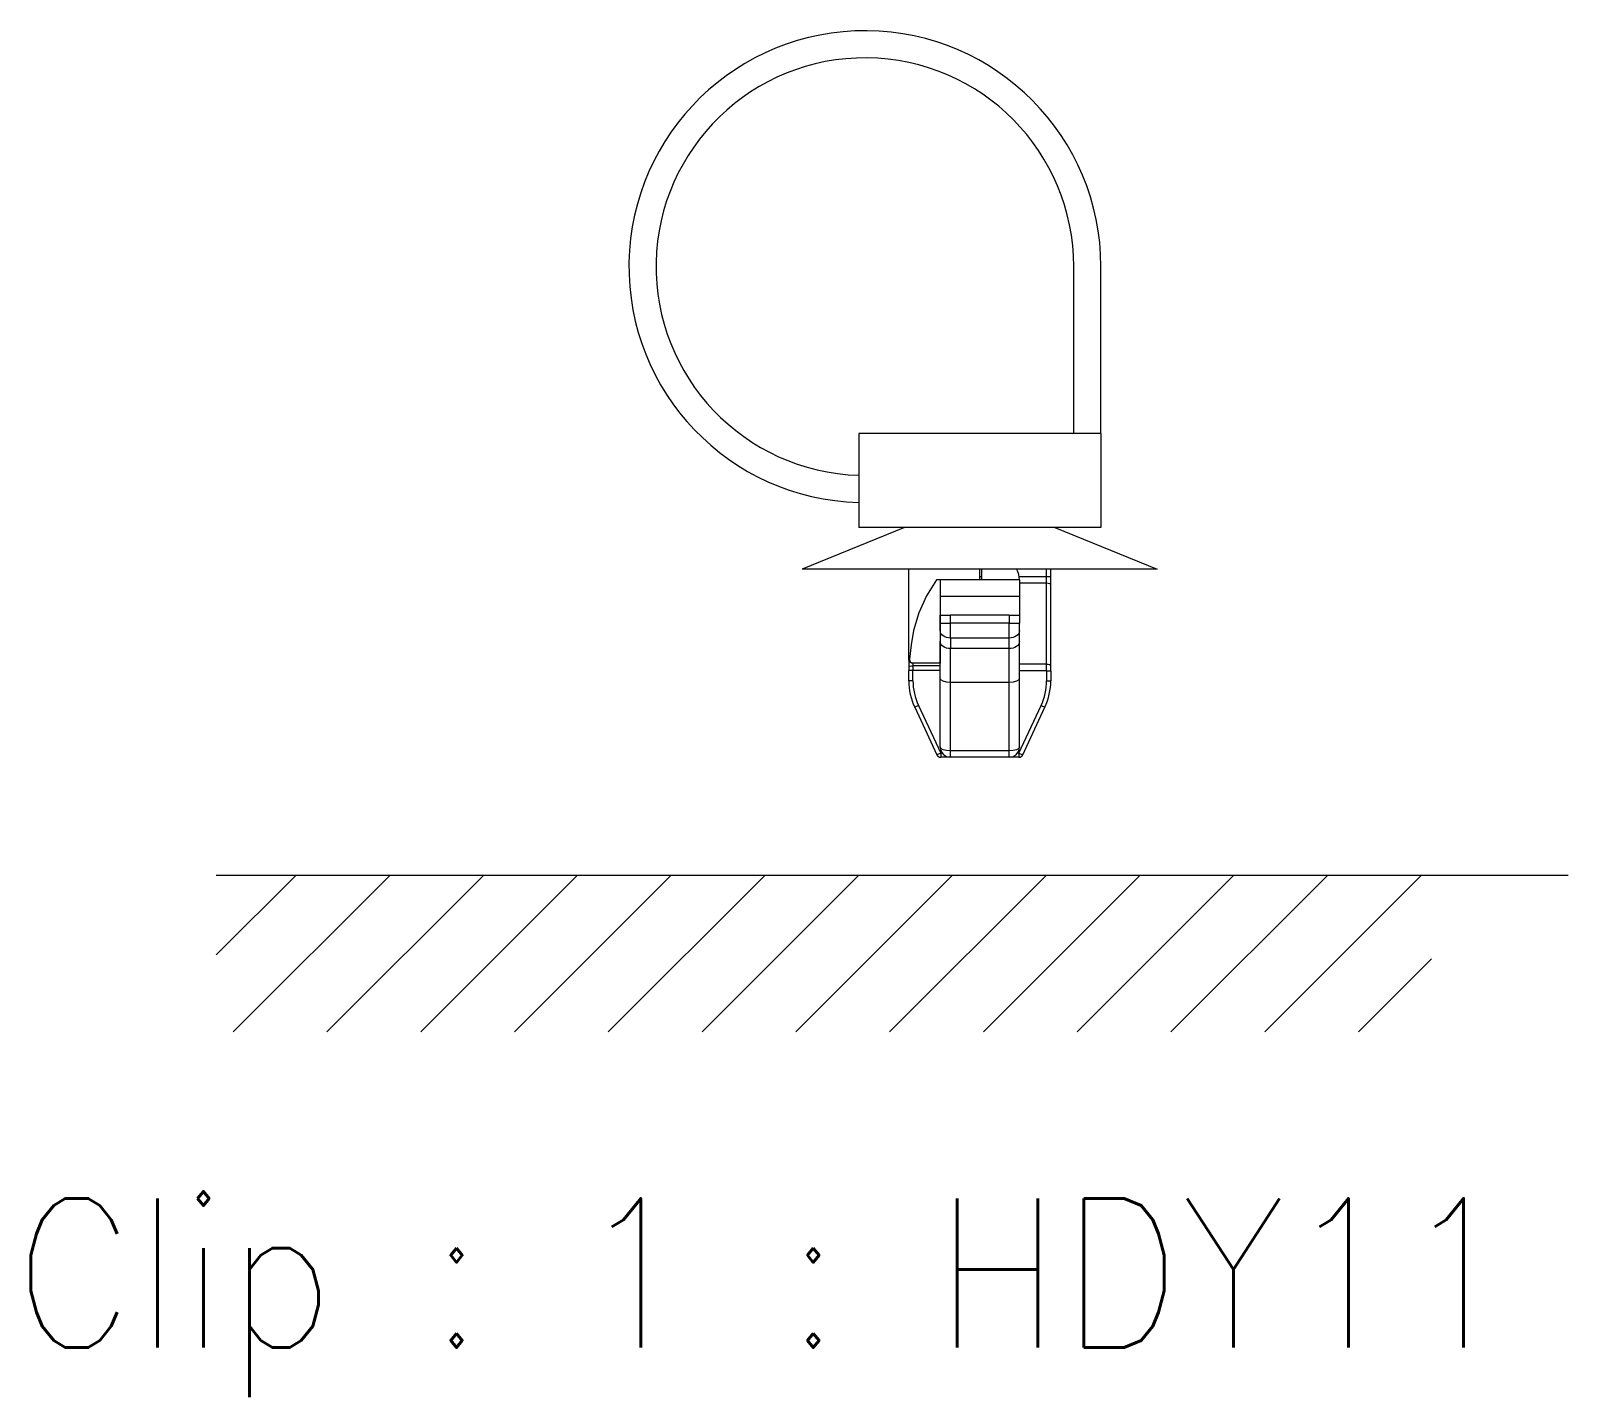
# Model space of a CAD drawing. Header units: inches. Extents: x 47316 to 59086, y 3141 to 11743.
# Drawn here: x 52278.29 to 52304.06, y 9600.79 to 9623.7 of the extents above; entities that cross this region are included whole.
import ezdxf

# ---------------------------------------------------------------- set-up
doc = ezdxf.new("R2010")
doc.units = ezdxf.units.IN
doc.header["$MEASUREMENT"] = 0
doc.styles.get("Standard").update_dxf_attribs({"font": ''})
doc.styles.get('Standard').set_extended_font_data('SimSun')

msp = doc.modelspace()

# ---------------------------------------------------------------- linework, layer by layer
at = {"color": 0, "linetype": 'ByBlock', "lineweight": 15, "ltscale": 0.2}
for p, q in [((52295.773, 9616.942), (52295.773, 9619.742)), ((52296.228, 9616.942), (52296.228, 9619.742))]:
    msp.add_line(p, q, dxfattribs=at)
at = {"color": 0, "linetype": 'ByBlock', "lineweight": 15, "ltscale": 0.1125}
for p, q in [((52292.168, 9616.942), (52292.168, 9615.367)), ((52296.228, 9616.942), (52296.228, 9615.367))]:
    msp.add_line(p, q, dxfattribs=at)
at = {"color": 0, "linetype": 'ByBlock', "lineweight": 15, "ltscale": 0.289999}
msp.add_line((52296.228, 9616.942), (52292.168, 9616.942), dxfattribs=at)
at = {"color": 0, "linetype": 'ByBlock', "lineweight": 15, "ltscale": 0.132311}
for p, q in [((52292.938, 9615.367), (52291.223, 9614.667)), ((52295.458, 9615.367), (52297.173, 9614.667))]:
    msp.add_line(p, q, dxfattribs=at)
at = {"color": 0, "linetype": 'ByBlock', "lineweight": 15, "ltscale": 0.096026}
for p, q in [((52293.513, 9615.367), (52292.168, 9615.367)), ((52296.228, 9615.367), (52294.884, 9615.367))]:
    msp.add_line(p, q, dxfattribs=at)
at = {"color": 0, "linetype": 'ByBlock', "lineweight": 15, "ltscale": 0.097948}
msp.add_line((52294.884, 9615.367), (52293.513, 9615.367), dxfattribs=at)
at = {"color": 0, "linetype": 'ByBlock', "lineweight": 15, "ltscale": 0.425}
msp.add_line((52297.173, 9614.667), (52291.223, 9614.667), dxfattribs=at)
at = {"color": 0, "linetype": 'ByBlock', "lineweight": 15, "ltscale": 0.107719}
msp.add_line((52293.008, 9613.159), (52293.008, 9614.667), dxfattribs=at)
at = {"color": 0, "linetype": 'ByBlock', "lineweight": 15}
for p, q in [((52293.473, 9614.492), (52293.306, 9614.223)), ((52293.306, 9614.223), (52293.178, 9613.937)), ((52293.178, 9613.937), (52293.089, 9613.64)), ((52293.089, 9613.64), (52293.045, 9613.402)), ((52293.045, 9613.402), (52293.019, 9613.162))]:
    msp.add_line(p, q, dxfattribs=at)
at = {"color": 0, "linetype": 'ByBlock', "lineweight": 15, "ltscale": 0.004339}
msp.add_line((52293.533, 9614.492), (52293.473, 9614.492), dxfattribs=at)
at = {"color": 0, "linetype": 'ByBlock', "lineweight": 15, "ltscale": 0.1}
msp.add_line((52293.533, 9614.492), (52293.533, 9613.092), dxfattribs=at)
at = {"color": 0, "linetype": 'ByBlock', "lineweight": 15, "ltscale": 0.02}
for p, q in [((52293.533, 9614.492), (52293.533, 9614.212)), ((52294.863, 9614.492), (52294.863, 9614.212))]:
    msp.add_line(p, q, dxfattribs=at)
at = {"color": 0, "linetype": 'ByBlock', "lineweight": 15, "ltscale": 0.095}
for p, q in [((52294.863, 9614.492), (52293.533, 9614.492)), ((52294.863, 9614.212), (52293.533, 9614.212))]:
    msp.add_line(p, q, dxfattribs=at)
at = {"color": 0, "linetype": 'ByBlock', "lineweight": 15, "ltscale": 0.0125}
for p, q in [((52294.198, 9614.492), (52294.198, 9614.667)), ((52294.233, 9614.492), (52294.233, 9614.667)), ((52293.533, 9613.897), (52293.708, 9613.897)), ((52293.533, 9613.766), (52293.708, 9613.766)), ((52294.688, 9613.897), (52294.863, 9613.897)), ((52294.688, 9613.766), (52294.863, 9613.766))]:
    msp.add_line(p, q, dxfattribs=at)
at = {"color": 0, "linetype": 'ByBlock', "lineweight": 15, "ltscale": 0.0025}
msp.add_line((52294.198, 9614.549), (52294.233, 9614.549), dxfattribs=at)
at = {"color": 0, "linetype": 'ByBlock', "lineweight": 15, "ltscale": 0.032832}
msp.add_line((52294.859, 9614.549), (52295.318, 9614.549), dxfattribs=at)
at = {"color": 0, "linetype": 'ByBlock', "lineweight": 15, "ltscale": 0.008443}
for p, q in [((52295.318, 9614.549), (52295.318, 9614.667)), ((52295.388, 9614.549), (52295.388, 9614.667))]:
    msp.add_line(p, q, dxfattribs=at)
at = {"color": 0, "linetype": 'ByBlock', "lineweight": 15, "ltscale": 0.005}
for p, q in [((52295.318, 9614.549), (52295.388, 9614.549)), ((52293.078, 9612.971), (52293.008, 9612.971)), ((52295.318, 9612.965), (52295.388, 9612.965)), ((52293.078, 9612.8), (52293.008, 9612.8)), ((52295.318, 9612.8), (52295.388, 9612.8)), ((52293.17, 9612.386), (52293.107, 9612.356)), ((52295.226, 9612.386), (52295.29, 9612.356)), ((52293.543, 9611.587), (52293.479, 9611.558)), ((52293.543, 9611.587), (52293.543, 9611.517)), ((52294.854, 9611.587), (52294.917, 9611.558)), ((52294.854, 9611.587), (52294.854, 9611.517))]:
    msp.add_line(p, q, dxfattribs=at)
at = {"color": 0, "linetype": 'ByBlock', "lineweight": 15, "ltscale": 0.007906}
msp.add_line((52295.318, 9614.438), (52295.318, 9614.549), dxfattribs=at)
at = {"color": 0, "linetype": 'ByBlock', "lineweight": 15, "ltscale": 0.009488}
msp.add_line((52295.388, 9614.416), (52295.388, 9614.549), dxfattribs=at)
at = {"color": 0, "linetype": 'ByBlock', "lineweight": 15, "ltscale": 0.0325}
for p, q in [((52294.863, 9614.438), (52295.318, 9614.438)), ((52293.533, 9613.049), (52293.078, 9613.049)), ((52293.533, 9612.971), (52293.078, 9612.971)), ((52295.318, 9613.076), (52294.863, 9613.076)), ((52295.318, 9612.965), (52294.863, 9612.965))]:
    msp.add_line(p, q, dxfattribs=at)
at = {"color": 0, "linetype": 'ByBlock', "lineweight": 15, "ltscale": 0.097302}
for p, q in [((52295.318, 9613.076), (52295.318, 9614.438)), ((52295.388, 9613.054), (52295.388, 9614.416))]:
    msp.add_line(p, q, dxfattribs=at)
at = {"color": 0, "linetype": 'ByBlock', "lineweight": 15, "ltscale": 0.022501}
for p, q in [((52293.533, 9614.212), (52293.533, 9613.897)), ((52294.863, 9614.212), (52294.863, 9613.897))]:
    msp.add_line(p, q, dxfattribs=at)
at = {"color": 0, "linetype": 'ByBlock', "lineweight": 15, "ltscale": 0.009364}
for p, q in [((52293.533, 9613.766), (52293.533, 9613.897)), ((52293.708, 9613.766), (52293.708, 9613.897)), ((52294.688, 9613.897), (52294.688, 9613.766)), ((52294.863, 9613.897), (52294.863, 9613.766))]:
    msp.add_line(p, q, dxfattribs=at)
at = {"color": 0, "linetype": 'ByBlock', "lineweight": 15, "ltscale": 0.009006}
for p, q in [((52293.533, 9613.64), (52293.533, 9613.766)), ((52294.863, 9613.64), (52294.863, 9613.766))]:
    msp.add_line(p, q, dxfattribs=at)
at = {"color": 0, "linetype": 'ByBlock', "lineweight": 15, "ltscale": 0.07}
for p, q in [((52294.688, 9613.897), (52293.708, 9613.897)), ((52294.688, 9613.766), (52293.708, 9613.766)), ((52294.688, 9613.514), (52293.708, 9613.514)), ((52294.688, 9613.337), (52293.708, 9613.337)), ((52294.688, 9612.77), (52293.708, 9612.77)), ((52294.688, 9611.623), (52293.708, 9611.623)), ((52294.688, 9611.517), (52293.708, 9611.517))]:
    msp.add_line(p, q, dxfattribs=at)
at = {"color": 0, "linetype": 'ByBlock', "lineweight": 15, "ltscale": 0.018011}
for p, q in [((52293.708, 9613.514), (52293.708, 9613.766)), ((52294.688, 9613.514), (52294.688, 9613.766))]:
    msp.add_line(p, q, dxfattribs=at)
at = {"color": 0, "linetype": 'ByBlock', "lineweight": 15, "ltscale": 0.012637}
for p, q in [((52293.533, 9613.64), (52293.533, 9613.463)), ((52293.708, 9613.514), (52293.708, 9613.337)), ((52294.688, 9613.337), (52294.688, 9613.514)), ((52294.863, 9613.463), (52294.863, 9613.64))]:
    msp.add_line(p, q, dxfattribs=at)
at = {"color": 0, "linetype": 'ByBlock', "lineweight": 15, "ltscale": 0.04455}
for p, q in [((52293.533, 9612.839), (52293.533, 9613.463)), ((52294.863, 9612.839), (52294.863, 9613.463))]:
    msp.add_line(p, q, dxfattribs=at)
at = {"color": 0, "linetype": 'ByBlock', "lineweight": 15, "ltscale": 0.0405}
for p, q in [((52293.708, 9612.77), (52293.708, 9613.337)), ((52294.688, 9612.77), (52294.688, 9613.337))]:
    msp.add_line(p, q, dxfattribs=at)
at = {"color": 0, "linetype": 'ByBlock', "lineweight": 15, "ltscale": 0.00896}
msp.add_line((52293.008, 9613.159), (52293.008, 9613.034), dxfattribs=at)
at = {"color": 0, "linetype": 'ByBlock', "lineweight": 15, "ltscale": 0.004477}
msp.add_line((52293.008, 9613.034), (52293.008, 9612.971), dxfattribs=at)
at = {"color": 0, "linetype": 'ByBlock', "lineweight": 15, "ltscale": 0.012206}
for p, q in [((52293.008, 9612.8), (52293.008, 9612.971)), ((52293.078, 9612.8), (52293.078, 9612.971))]:
    msp.add_line(p, q, dxfattribs=at)
at = {"color": 0, "linetype": 'ByBlock', "lineweight": 15, "ltscale": 0.000715637}
msp.add_line((52293.019, 9613.162), (52293.009, 9613.162), dxfattribs=at)
at = {"color": 0, "linetype": 'ByBlock', "lineweight": 15, "ltscale": 9.0198e-05}
msp.add_line((52293.079, 9613.092), (52293.078, 9613.091), dxfattribs=at)
at = {"color": 0, "linetype": 'ByBlock', "lineweight": 15, "ltscale": 0.002986}
msp.add_line((52293.078, 9613.091), (52293.078, 9613.049), dxfattribs=at)
at = {"color": 0, "linetype": 'ByBlock', "lineweight": 15, "ltscale": 0.005597}
msp.add_line((52293.078, 9613.049), (52293.078, 9612.971), dxfattribs=at)
at = {"color": 0, "linetype": 'ByBlock', "lineweight": 15, "ltscale": 0.000495148}
msp.add_line((52293.086, 9613.092), (52293.079, 9613.092), dxfattribs=at)
at = {"color": 0, "linetype": 'ByBlock', "lineweight": 15, "ltscale": 0.031953}
msp.add_line((52293.533, 9613.092), (52293.086, 9613.092), dxfattribs=at)
at = {"color": 0, "linetype": 'ByBlock', "lineweight": 15, "ltscale": 0.003059}
msp.add_line((52293.533, 9613.049), (52293.533, 9613.092), dxfattribs=at)
at = {"color": 0, "linetype": 'ByBlock', "lineweight": 15, "ltscale": 0.000233459}
msp.add_line((52293.533, 9613.046), (52293.533, 9613.049), dxfattribs=at)
at = {"color": 0, "linetype": 'ByBlock', "lineweight": 15, "ltscale": 0.005363}
msp.add_line((52293.533, 9612.971), (52293.533, 9613.046), dxfattribs=at)
at = {"color": 0, "linetype": 'ByBlock', "lineweight": 15, "ltscale": 0.007907}
msp.add_line((52295.318, 9612.965), (52295.318, 9613.076), dxfattribs=at)
at = {"color": 0, "linetype": 'ByBlock', "lineweight": 15, "ltscale": 0.011804}
for p, q in [((52295.318, 9612.965), (52295.318, 9612.8)), ((52295.388, 9612.965), (52295.388, 9612.8))]:
    msp.add_line(p, q, dxfattribs=at)
at = {"color": 0, "linetype": 'ByBlock', "lineweight": 15, "ltscale": 0.006325}
msp.add_line((52295.388, 9612.965), (52295.388, 9613.054), dxfattribs=at)
at = {"color": 0, "linetype": 'ByBlock', "lineweight": 15, "ltscale": 0.081943}
for p, q in [((52293.533, 9611.692), (52293.533, 9612.839)), ((52293.708, 9611.623), (52293.708, 9612.77)), ((52294.688, 9611.623), (52294.688, 9612.77)), ((52294.863, 9611.692), (52294.863, 9612.839))]:
    msp.add_line(p, q, dxfattribs=at)
at = {"color": 0, "linetype": 'ByBlock', "lineweight": 15, "ltscale": 0.062942}
for p, q in [((52293.107, 9612.356), (52293.479, 9611.558)), ((52294.917, 9611.558), (52295.29, 9612.356))]:
    msp.add_line(p, q, dxfattribs=at)
at = {"color": 0, "linetype": 'ByBlock', "lineweight": 15, "ltscale": 0.062941}
for p, q in [((52293.17, 9612.386), (52293.543, 9611.587)), ((52294.854, 9611.587), (52295.226, 9612.386))]:
    msp.add_line(p, q, dxfattribs=at)
at = {"color": 0, "linetype": 'ByBlock', "lineweight": 15, "ltscale": 0.001816}
for p, q in [((52293.568, 9611.587), (52293.543, 9611.587)), ((52294.854, 9611.587), (52294.828, 9611.587))]:
    msp.add_line(p, q, dxfattribs=at)
at = {"color": 0, "linetype": 'ByBlock', "lineweight": 15, "ltscale": 0.011816}
for p, q in [((52293.708, 9611.517), (52293.543, 9611.517)), ((52294.854, 9611.517), (52294.688, 9611.517))]:
    msp.add_line(p, q, dxfattribs=at)
at = {"color": 0, "linetype": 'ByBlock', "lineweight": 15, "ltscale": 0.007544}
for p, q in [((52293.708, 9611.517), (52293.708, 9611.623)), ((52294.688, 9611.517), (52294.688, 9611.623))]:
    msp.add_line(p, q, dxfattribs=at)
at = {"color": 0, "lineweight": 15}
for p, q in [((52281.403, 9609.541), (52304.059, 9609.541, 0)), ((52281.403, 9608.203), (52282.742, 9609.541)), ((52281.685, 9606.913), (52284.314, 9609.541)), ((52283.257, 9606.913), (52285.885, 9609.541)), ((52284.828, 9606.913), (52287.457, 9609.541)), ((52286.4, 9606.913), (52289.028, 9609.541)), ((52287.972, 9606.913), (52290.6, 9609.541)), ((52289.543, 9606.913), (52292.171, 9609.541)), ((52291.115, 9606.913), (52293.743, 9609.541)), ((52292.686, 9606.913), (52295.314, 9609.541)), ((52294.258, 9606.913), (52296.886, 9609.541)), ((52295.829, 9606.913), (52298.457, 9609.541)), ((52297.401, 9606.913), (52300.029, 9609.541)), ((52298.972, 9606.913), (52301.601, 9609.541)), ((52300.544, 9606.913), (52301.766, 9608.135))]:
    msp.add_line(p, q, dxfattribs=at)
at = {"color": 0, "linetype": 'ByBlock', "lineweight": 15}
for centre, radius, start, end in [((52292.273, 9619.742), 3.955, 0, 268.4787), ((52292.273, 9619.742), 3.5, 0, 268.2809), ((52294.513, 9614.492), 0.35, 0, 30), ((52293.011, 9613.16), 0.00303, 135.6094, 198.8376), ((52293.079, 9613.162), 0.0699, 179.9427, 269.9426), ((52293.084, 9613.157), 0.0652, 175.9237, 271.6006), ((52294.058, 9612.8), 1.05, 180, 205.0169), ((52294.058, 9612.8), 0.98, 180, 205.0169), ((52294.338, 9612.8), 0.98, 334.9831, 360), ((52294.338, 9612.8), 1.05, 334.9831, 0), ((52293.708, 9611.692), 0.175, 180, 270), ((52294.688, 9611.692), 0.175, 270, 0), ((52293.543, 9611.587), 0.07, 205.0169, 270), ((52294.854, 9611.587), 0.07, 270, 334.9831)]:
    msp.add_arc(centre, radius, start, end, dxfattribs=at)
at = {"color": 0, "linetype": 'ByBlock', "lineweight": 15, "extrusion": (0, 0, -1)}
for centre, major_axis, ratio, start_param, end_param in [((52295.318, 9614.416), (-0.07, 0), 0.316228, 1.570796, 3.141593), ((52293.708, 9613.64), (-0.175, 0), 0.720438, 4.712389, 6.283185), ((52293.708, 9613.463), (-0.175, 0), 0.720438, 4.712389, 6.283185), ((52294.688, 9613.64), (-0.175, 0), 0.720438, 3.141593, 4.712389), ((52294.688, 9613.463), (-0.175, 0), 0.720438, 3.141593, 4.712389), ((52293.078, 9613.159), (0.07, 0), 0.97071, 1.570796, 3.141593), ((52293.078, 9613.034), (0.07, 0), 0.22389, 3.141593, 4.712389), ((52295.318, 9613.054), (-0.07, 0), 0.316228, 1.570796, 3.141593), ((52293.708, 9612.839), (-0.175, 0), 0.396439, 4.712389, 6.283185), ((52294.688, 9612.839), (-0.175, 0), 0.396439, 3.141593, 4.712389), ((52293.708, 9611.692), (-0.175, 0), 0.396439, 4.712389, 6.283185), ((52294.688, 9611.692), (-0.175, 0), 0.396439, 3.141593, 4.712389)]:
    msp.add_ellipse(centre, major_axis=major_axis, ratio=ratio, start_param=start_param, end_param=end_param, dxfattribs=at)

# ---------------------------------------------------------------- texts
at = {"color": 42, "linetype": 'Continuous', "lineweight": 15, "insert": (52278.004, 9604.119), "char_height": 2.5, "width": 30.10714, "attachment_point": 1}
msp.add_mtext('\\Fromans.shx;\\W0.9000000000;\\T1.0000000000;\\o\\lClip : 1 : HDY11', dxfattribs=at)

doc.saveas('drawing.dxf')
